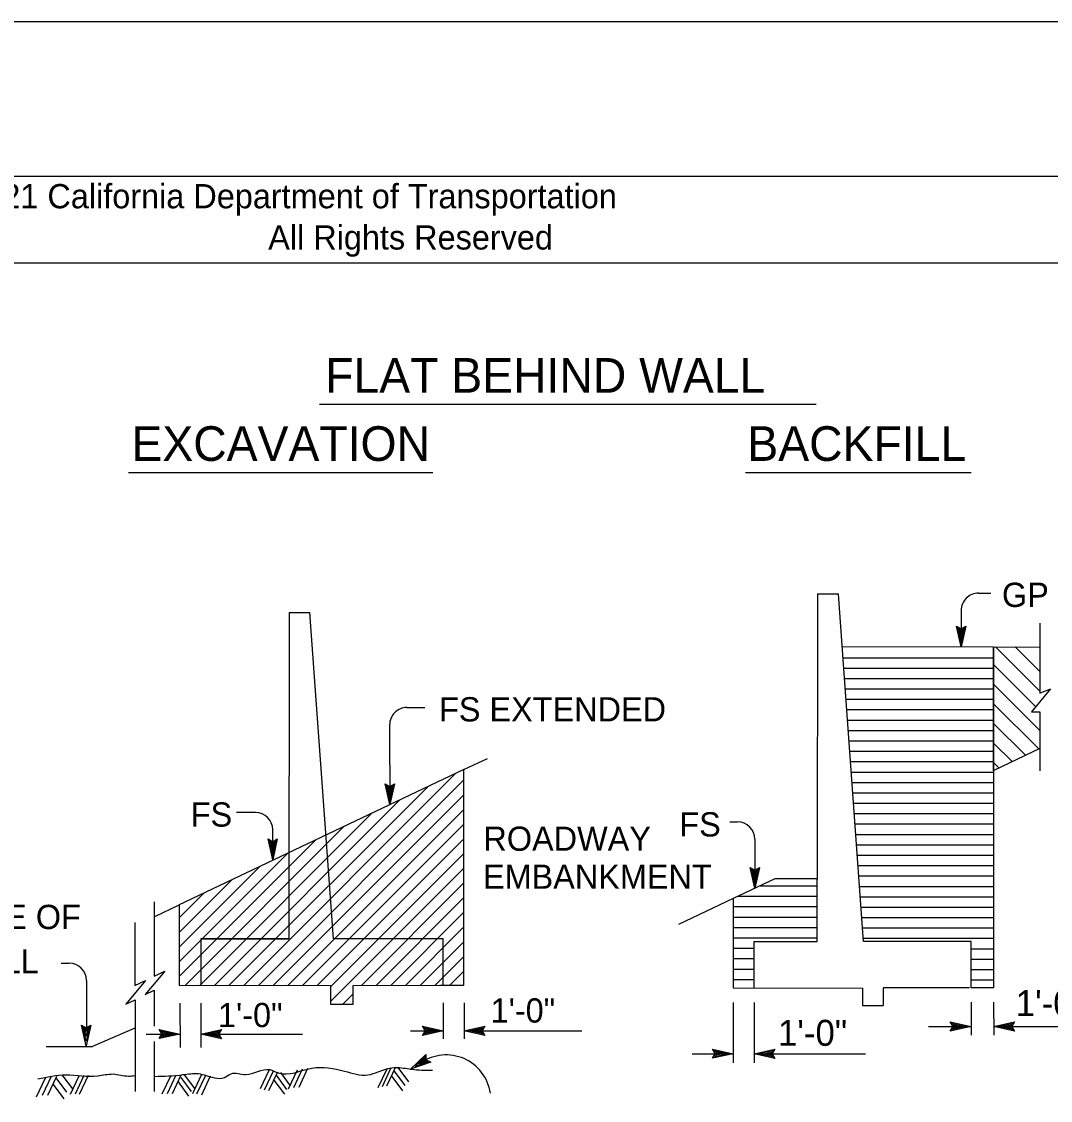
# Model space of a CAD drawing. Extents: x -894 to 866, y -476 to 714.
# Drawn here: x -145.8 to 151.3, y 402.2 to 713.6 of the extents above; entities that cross this region are included whole.
import ezdxf

# ---------------------------------------------------------------- set-up
doc = ezdxf.new("R2010")
doc.units = 0
for name, color, linetype in [('10 Sheet Format', 7, 'Continuous'), ('56 Stage 3 Anno', 7, 'Continuous'), ('57 Undefined', 7, 'Continuous'), ('59 Sndwall Anno', 7, 'Continuous'), ('60 Nongeo Data', 7, 'Continuous')]:
    doc.layers.add(name, color=color, linetype=linetype)

msp = doc.modelspace()

# ---------------------------------------------------------------- linework, layer by layer
at = {"layer": '10 Sheet Format'}
msp.add_line((-813.45, 643.96), (811.55, 643.96), dxfattribs=at)
for points in [[(-894.04, 713.56), (865.96, 713.56), (865.96, -476.44), (-894.04, -476.44)], [(-863.43, 668.96), (836.57, 668.96), (836.57, -431.04), (-863.43, -431.04)], [(-863.43, 668.96), (836.57, 668.96), (836.57, -431.04), (-863.43, -431.04)]]:
    msp.add_lwpolyline(points, close=True, dxfattribs=at)
at = {"layer": '56 Stage 3 Anno'}
for p, q in [((130.5, 548.57), (134.04, 548.57)), ((125.5, 543.57), (125.51, 533.07)), ((125.51, 533.07), (124.18, 539.07)), ((124.18, 539.07), (124.18, 539.07)), ((124.18, 539.07), (125.51, 538.27)), ((125.51, 534.46), (124.54, 538.84)), ((125.51, 538.27), (126.85, 539.07)), ((126.85, 539.07), (125.51, 533.07)), ((126.49, 538.86), (125.51, 534.45)), ((126.85, 539.07), (126.85, 539.07)), ((125.51, 535.83), (124.88, 538.66)), ((125.51, 537.22), (125.24, 538.43)), ((126.13, 538.62), (125.51, 535.83)), ((125.79, 538.45), (125.51, 537.22)), ((125.51, 533.07), (125.51, 533.07)), ((-34.49, 515.57), (-29.37, 515.57)), ((-39.49, 510.56), (-39.47, 487.56)), ((-39.47, 487.56), (-40.81, 493.56)), ((-40.81, 493.56), (-40.81, 493.56)), ((-40.81, 493.56), (-39.48, 492.76)), ((-39.48, 488.95), (-40.45, 493.32)), ((-39.47, 490.32), (-40.1, 493.15)), ((-39.47, 491.7), (-39.74, 492.91)), ((-39.48, 492.76), (-38.14, 493.56)), ((-38.14, 493.56), (-39.47, 487.56)), ((-38.49, 493.34), (-39.47, 488.94)), ((-38.85, 493.11), (-39.47, 490.32)), ((-39.2, 492.93), (-39.47, 491.7)), ((-38.14, 493.56), (-38.14, 493.56)), ((-39.47, 487.56), (-39.47, 487.56)), ((-78.26, 485.31), (-83.68, 485.31)), ((-73.26, 471.66), (-73.26, 480.31)), ((58.71, 482.55), (60.95, 482.55)), ((-73.26, 471.66), (-74.59, 477.66)), ((-74.59, 477.66), (-74.59, 477.66)), ((-74.59, 477.66), (-73.26, 476.86)), ((-73.27, 473.05), (-74.23, 477.42)), ((-73.26, 474.42), (-73.89, 477.25)), ((-73.26, 475.8), (-73.53, 477.01)), ((-73.26, 476.86), (-71.92, 477.66)), ((-71.92, 477.66), (-73.26, 471.66)), ((-72.28, 477.44), (-73.26, 473.04)), ((-72.64, 477.21), (-73.26, 474.42)), ((-72.99, 477.03), (-73.26, 475.8)), ((-71.92, 477.66), (-71.92, 477.66)), ((65.95, 477.55), (65.96, 463.45)), ((-73.26, 471.66), (-73.26, 471.66)), ((65.96, 463.45), (64.62, 469.45)), ((64.62, 469.45), (64.62, 469.45)), ((64.62, 469.45), (65.95, 468.65)), ((65.95, 464.84), (64.98, 469.22)), ((65.96, 466.22), (65.33, 469.04)), ((65.96, 467.6), (65.69, 468.81)), ((65.95, 468.65), (67.29, 469.45)), ((67.29, 469.45), (65.96, 463.45)), ((66.94, 469.24), (65.96, 464.83)), ((66.58, 469), (65.96, 466.22)), ((66.23, 468.83), (65.96, 467.6)), ((67.29, 469.45), (67.29, 469.45)), ((65.96, 463.45), (65.96, 463.45)), ((-134.29, 441.8), (-132.05, 441.8)), ((-127.05, 436.81), (-127.04, 422.71)), ((-100.03, 430.3), (-100.02, 417.49)), ((-94.03, 430.3), (-94.02, 417.5)), ((-24.02, 430.37), (-24.01, 419.99)), ((-18.02, 430.38), (-18.01, 420)), ((59.72, 430.45), (59.73, 415.5)), ((65.72, 430.46), (65.73, 413.01)), ((128.38, 430.52), (128.39, 421.04)), ((134.89, 430.53), (134.9, 421.05)), ((-127.13, 417.94), (-128.47, 423.94)), ((-128.47, 423.94), (-128.47, 423.94)), ((-128.47, 423.94), (-127.14, 423.14)), ((-127.14, 419.33), (-128.11, 423.7)), ((-127.13, 420.7), (-127.76, 423.53)), ((-127.14, 423.14), (-125.8, 423.94)), ((-125.8, 423.94), (-127.13, 417.94)), ((-126.16, 423.72), (-127.13, 419.32)), ((-126.51, 423.49), (-127.13, 420.7)), ((-125.8, 423.94), (-125.8, 423.94)), ((-29.21, 422.29), (-30.01, 423.62)), ((-30.01, 423.62), (-30.01, 423.62)), ((-30.01, 423.62), (-24.01, 422.29)), ((-18.03, 422.29), (-12.03, 423.62)), ((-12.03, 423.62), (-12.83, 422.29)), ((-12.03, 423.62), (-12.03, 423.62)), ((116.12, 423.5), (128.37, 423.5)), ((123.17, 423.5), (122.37, 424.84)), ((122.37, 424.84), (122.37, 424.84)), ((122.37, 424.84), (128.37, 423.5)), ((128.37, 423.5), (122.37, 422.17)), ((122.37, 422.17), (123.17, 423.5)), ((122.59, 424.48), (126.99, 423.5)), ((126.98, 423.5), (122.61, 422.53)), ((125.61, 423.5), (122.79, 422.88)), ((122.82, 424.12), (125.61, 423.5)), ((123, 423.78), (124.23, 423.5)), ((124.23, 423.5), (123.02, 423.24)), ((128.37, 423.5), (128.37, 423.5)), ((134.9, 423.5), (140.9, 424.83)), ((134.9, 423.5), (170.2, 423.5)), ((140.9, 422.16), (134.9, 423.5)), ((134.9, 423.5), (134.9, 423.5)), ((140.68, 422.52), (136.28, 423.5)), ((136.29, 423.5), (140.66, 424.47)), ((137.66, 423.5), (140.48, 424.12)), ((140.45, 422.88), (137.66, 423.5)), ((139.04, 423.5), (140.25, 423.76)), ((140.27, 423.22), (139.04, 423.5)), ((140.9, 424.83), (140.1, 423.5)), ((140.1, 423.5), (140.9, 422.16)), ((140.9, 424.83), (140.9, 424.83)), ((-127.13, 422.08), (-127.4, 423.29)), ((-126.86, 423.31), (-127.13, 422.08)), ((-109.76, 421.35), (-100.03, 421.35)), ((-105.23, 421.35), (-106.03, 422.68)), ((-106.03, 422.68), (-106.03, 422.68)), ((-106.03, 422.68), (-100.03, 421.35)), ((-100.03, 421.35), (-106.03, 420.01)), ((-106.03, 420.01), (-105.23, 421.35)), ((-105.82, 422.33), (-101.41, 421.35)), ((-101.42, 421.34), (-105.8, 420.37)), ((-102.79, 421.35), (-105.62, 420.72)), ((-105.58, 421.97), (-102.79, 421.35)), ((-105.41, 421.62), (-104.18, 421.35)), ((-104.18, 421.35), (-105.38, 421.08)), ((-100.03, 421.35), (-100.03, 421.35)), ((-94.03, 421.35), (-88.03, 422.67)), ((-94.03, 421.35), (-64.61, 421.35)), ((-88.03, 420), (-94.03, 421.35)), ((-94.03, 421.35), (-94.03, 421.35)), ((-88.25, 420.36), (-92.65, 421.34)), ((-92.64, 421.35), (-88.27, 422.32)), ((-91.27, 421.34), (-88.44, 421.97)), ((-88.48, 420.72), (-91.27, 421.34)), ((-89.89, 421.34), (-88.68, 421.61)), ((-88.66, 421.07), (-89.89, 421.34)), ((-88.03, 422.67), (-88.83, 421.35)), ((-88.83, 421.35), (-88.03, 420)), ((-88.03, 422.67), (-88.03, 422.67)), ((-33.49, 422.29), (-24.01, 422.29)), ((-24.01, 422.29), (-30.01, 420.95)), ((-30.01, 420.95), (-29.21, 422.29)), ((-30.01, 420.96), (-30.01, 420.96)), ((-29.8, 423.27), (-25.39, 422.29)), ((-25.4, 422.28), (-29.78, 421.31)), ((-26.78, 422.29), (-29.6, 421.66)), ((-29.56, 422.91), (-26.78, 422.29)), ((-29.39, 422.56), (-28.16, 422.29)), ((-28.16, 422.29), (-29.37, 422.02)), ((-24.01, 422.29), (-24.01, 422.29)), ((-18.03, 422.29), (15.96, 422.29)), ((-12.03, 420.94), (-18.03, 422.29)), ((-18.03, 422.29), (-18.03, 422.29)), ((-12.24, 421.3), (-16.65, 422.28)), ((-16.64, 422.29), (-12.26, 423.26)), ((-15.26, 422.28), (-12.44, 422.91)), ((-12.48, 421.66), (-15.26, 422.28)), ((-13.88, 422.28), (-12.67, 422.55)), ((-12.65, 422.01), (-13.88, 422.28)), ((-12.83, 422.29), (-12.03, 420.94)), ((-12.03, 420.94), (-12.03, 420.94)), ((122.37, 422.17), (122.37, 422.17)), ((140.9, 422.16), (140.9, 422.16)), ((-127.13, 417.94), (-127.13, 417.94)), ((-106.03, 420.02), (-106.03, 420.02)), ((-88.03, 420), (-88.03, 420)), ((-33.43, 411.21), (-29.01, 415.48)), ((-32.25, 411.94), (-29.03, 415.05)), ((-31.08, 412.65), (-29, 414.66)), ((-29.9, 413.37), (-29.01, 414.23)), ((-29.01, 415.48), (-29, 413.92)), ((-29.01, 415.47), (-29.01, 415.47)), ((47.81, 415.67), (59.73, 415.67)), ((54.53, 415.67), (53.73, 417.01)), ((53.73, 417.01), (53.73, 417.01)), ((53.73, 417.01), (59.73, 415.67)), ((59.73, 415.67), (53.73, 414.34)), ((53.73, 414.34), (54.53, 415.67)), ((53.73, 414.34), (53.73, 414.34)), ((53.94, 416.66), (58.35, 415.67)), ((58.34, 415.67), (53.96, 414.7)), ((56.96, 415.68), (54.14, 415.05)), ((54.18, 416.3), (56.96, 415.68)), ((54.35, 415.95), (55.58, 415.68)), ((55.58, 415.68), (54.37, 415.41)), ((59.73, 415.67), (59.73, 415.67)), ((59.73, 415.5), (59.73, 413)), ((65.73, 415.67), (71.73, 417)), ((65.73, 415.67), (97.88, 415.67)), ((71.73, 414.33), (65.73, 415.67)), ((65.73, 415.67), (65.73, 415.67)), ((71.51, 414.69), (67.11, 415.67)), ((67.12, 415.68), (71.49, 416.64)), ((68.49, 415.67), (71.31, 416.3)), ((71.28, 415.05), (68.49, 415.67)), ((69.87, 415.67), (71.08, 415.94)), ((71.1, 415.4), (69.87, 415.67)), ((71.73, 417), (70.93, 415.67)), ((70.93, 415.67), (71.73, 414.33)), ((71.73, 417), (71.73, 417)), ((71.73, 414.33), (71.73, 414.33)), ((-27.62, 413.2), (-33.43, 411.21)), ((-33.43, 411.21), (-33.43, 411.21)), ((-27.99, 413.39), (-32.26, 411.93)), ((-28.38, 413.57), (-31.08, 412.65)), ((-28.71, 413.78), (-29.9, 413.37)), ((-29, 413.92), (-27.62, 413.2)), ((-27.62, 413.2), (-27.62, 413.2))]:
    msp.add_line(p, q, dxfattribs=at)
for centre, radius, start, end in [((130.5, 543.57), 5, 90, 180.0573), ((-34.49, 510.57), 5, 90, 180.0574), ((-78.26, 480.31), 5, 0, 90), ((60.95, 477.55), 5, 0.0569, 90), ((-132.05, 436.8), 5, 0.0569, 90), ((-23.17, 402.41), 12.9, 8.4194, 124.4926)]:
    msp.add_arc(centre, radius, start, end, dxfattribs=at)
at = {"layer": '57 Undefined'}
for p, q in [((-59.79, 603.1), (83.68, 603.1)), ((-114.86, 583.42), (-27.07, 583.42)), ((63.24, 583.42), (128.38, 583.42))]:
    msp.add_line(p, q, dxfattribs=at)
at = {"layer": '59 Sndwall Anno'}
for p, q in [((-64.74, 411.23), (-67.29, 405.79)), ((-63.19, 411.4), (-65.75, 405.96)), ((-40.32, 411.23), (-42.87, 405.79)), ((-39.12, 411.57), (-41.67, 406.13)), ((-37.83, 411.74), (-40.38, 406.3)), ((-37.12, 411.67), (-34.08, 407.56)), ((-138.95, 408.56), (-141.5, 403.12)), ((-137.23, 409.08), (-139.78, 403.64)), ((-135.69, 409.08), (-138.24, 403.64)), ((-135.84, 408.66), (-132.8, 404.55)), ((-134.12, 409.61), (-131.08, 405.5)), ((-129.15, 409.34), (-131.7, 403.9)), ((-127.77, 409.42), (-130.33, 403.98)), ((-126.57, 409.34), (-129.12, 403.9)), ((-102.66, 409.42), (-105.22, 403.98)), ((-101.2, 409.51), (-103.75, 404.07)), ((-99.74, 409.51), (-102.29, 404.07)), ((-99.81, 408.83), (-96.77, 404.72)), ((-98.78, 409.61), (-95.74, 405.5)), ((-93.89, 409.51), (-96.44, 404.07)), ((-92.69, 409.42), (-95.24, 403.98)), ((-91.31, 409.16), (-93.86, 403.72)), ((-74.29, 410.97), (-76.84, 405.53)), ((-73.17, 410.63), (-75.72, 405.19)), ((-71.88, 410.37), (-74.43, 404.93)), ((-72.89, 408.06), (-69.85, 403.95)), ((-72.29, 409.43), (-69.25, 405.32)), ((-71, 410.21), (-68.21, 406.44)), ((-66.2, 410.88), (-68.76, 405.44)), ((-38.84, 409.09), (-35.8, 404.98)), ((-38.15, 410.64), (-35.11, 406.53)), ((-136.61, 406.77), (-133.57, 402.66)), ((-100.58, 407.54), (-97.54, 403.43))]:
    msp.add_line(p, q, dxfattribs=at)
for points in [[(148.22, 520.3), (135.43, 533.08)], [(148.22, 525.95), (141.11, 533.06)], [(91.4, 529.97), (134.88, 529.97)], [(91.61, 526.97), (134.88, 526.97)], [(147.1, 515.76), (134.88, 527.97)], [(91.83, 523.97), (134.88, 523.97)], [(92.04, 520.97), (134.88, 520.97)], [(148.22, 508.98), (134.88, 522.31)], [(92.26, 517.97), (134.88, 517.97)], [(92.48, 514.97), (134.88, 514.97)], [(147.92, 503.62), (134.88, 516.66)], [(92.69, 511.97), (134.88, 511.97)], [(144.09, 501.8), (134.88, 511)], [(92.91, 508.97), (134.88, 508.97)], [(93.12, 505.97), (134.88, 505.97)], [(140.25, 499.98), (134.88, 505.34)], [(93.34, 502.97), (134.88, 502.97)], [(93.55, 499.97), (134.88, 499.97)], [(136.41, 498.16), (134.88, 499.69)], [(-81.55, 435.39), (-20.34, 496.6)], [(93.77, 496.97), (134.88, 496.97)], [(-85.78, 435.41), (-28.42, 492.76)], [(-77.32, 435.38), (-18.03, 494.67)], [(93.99, 493.97), (134.88, 493.97)], [(-90, 435.42), (-36.51, 488.92)], [(-73.09, 435.37), (-18.03, 490.43)], [(94.2, 490.97), (134.88, 490.97)], [(-68.86, 435.35), (-18.03, 486.18)], [(94.42, 487.97), (134.88, 487.97)], [(-94.23, 435.43), (-44.59, 485.07)], [(94.63, 484.97), (134.88, 484.97)], [(-98.46, 435.45), (-52.68, 481.23)], [(-64.63, 435.34), (-18.03, 481.94)], [(94.85, 481.97), (134.88, 481.97)], [(-100.24, 437.91), (-60.77, 477.39)], [(-60.4, 435.32), (-18.03, 477.7)], [(95.07, 478.97), (134.88, 478.97)], [(-100.24, 442.15), (-68.85, 473.54)], [(-56.53, 434.95), (-18.03, 473.46)], [(95.28, 475.97), (134.88, 475.97)], [(95.5, 472.97), (134.88, 472.97)], [(-100.25, 446.39), (-76.94, 469.7)], [(-56.53, 430.71), (-18.03, 469.21)], [(95.71, 469.97), (134.88, 469.97)], [(-100.25, 450.63), (-85.02, 465.86)], [(-47.61, 435.39), (-18.03, 464.97)], [(67.52, 464.11), (83.95, 464.11)], [(95.93, 466.97), (134.88, 466.97)], [(96.15, 463.97), (134.88, 463.97)], [(-100.25, 454.87), (-93.11, 462.01)], [(61.15, 461.11), (83.94, 461.11)], [(96.36, 460.97), (134.88, 460.97)], [(-43.36, 435.39), (-18.03, 460.73)], [(59.7, 458.11), (83.94, 458.11)], [(96.58, 457.97), (134.88, 457.97)], [(-39.11, 435.4), (-18.03, 456.48)], [(59.71, 455.11), (83.94, 455.11)], [(96.79, 454.97), (134.88, 454.97)], [(-34.87, 435.4), (-18.03, 452.24)], [(59.71, 452.11), (83.93, 452.11)], [(97.01, 451.97), (134.88, 451.97)], [(59.71, 449.11), (83.93, 449.11)], [(97.23, 448.97), (134.88, 448.97)], [(-30.62, 435.41), (-18.03, 448)], [(59.71, 446.11), (65.72, 446.11)], [(128.37, 445.97), (134.88, 445.97)], [(-26.38, 435.41), (-18.03, 443.76)], [(59.71, 443.11), (65.72, 443.11)], [(128.37, 442.97), (134.88, 442.97)], [(-22.11, 435.43), (-18.03, 439.51)], [(59.72, 440.11), (65.72, 440.11)], [(128.37, 439.97), (134.88, 439.97)], [(59.72, 437.11), (65.72, 437.11)], [(128.37, 436.97), (134.88, 436.97)], [(-53, 430), (-50.02, 432.98)]]:
    msp.add_lwpolyline(points, dxfattribs=at)
at = {"layer": '60 Nongeo Data'}
for p, q in [((84.04, 548.4), (83.95, 466.07)), ((84.04, 548.4), (90.05, 548.39)), ((91.14, 533.47), (90.07, 548.39)), ((-68.53, 542.99), (-68.64, 448.81)), ((-68.53, 542.99), (-62.53, 542.99)), ((-55.75, 448.79), (-62.53, 542.99)), ((148.22, 539.96), (148.22, 519.75)), ((97.29, 448.03), (91.14, 533.47)), ((91.16, 533.22), (134.76, 533.08)), ((134.76, 533.08), (148.22, 533.04)), ((134.88, 497.33), (134.88, 533.12)), ((134.88, 533.12), (134.88, 497.33)), ((151.28, 520.99), (145.82, 514.33)), ((148.22, 519.75), (151.28, 520.99)), ((145.82, 514.33), (148.22, 514.36)), ((148.22, 514.36), (148.22, 497.35)), ((148.22, 503.76), (134.9, 497.44)), ((-17.9, 497.76), (-11.29, 500.9)), ((-18.03, 497.7), (-100.45, 458.52)), ((-18.03, 435.45), (-18.03, 497.7)), ((134.88, 497.44), (134.88, 434.67)), ((71.76, 466.11), (59.7, 460.43)), ((83.95, 466.12), (71.76, 466.11)), ((83.93, 448.06), (83.95, 466.12)), ((-107.47, 459.51), (-107.47, 438.05)), ((-107.31, 455.26), (-100.45, 458.52)), ((-100.25, 458.65), (-100.24, 435.45)), ((59.7, 460.43), (43.9, 452.99)), ((59.7, 460.43), (59.72, 434.72)), ((-113.04, 453.54), (-113.04, 435.34)), ((-94.04, 448.8), (-68.64, 448.81)), ((-68.64, 448.81), (-94.04, 448.8)), ((-94.04, 448.8), (-94.03, 435.44)), ((-24.03, 448.81), (-55.75, 448.79)), ((-24.03, 435.45), (-24.03, 448.81)), ((65.71, 448.06), (83.58, 448.06)), ((65.73, 434.7), (65.71, 448.06)), ((65.71, 448.06), (83.93, 448.06)), ((128.37, 448.07), (97.38, 448.04)), ((128.37, 434.67), (128.37, 448.07)), ((-104.42, 439.47), (-110.08, 432.73)), ((-107.47, 438.05), (-104.42, 439.47)), ((-109.99, 436.76), (-115.65, 430.01)), ((-113.04, 435.34), (-109.99, 436.76)), ((-110.08, 432.73), (-107.44, 433.96)), ((-107.44, 433.96), (-107.44, 423.58)), ((-100.24, 435.45), (-56.53, 435.31)), ((-56.53, 435.31), (-56.53, 430)), ((-50.03, 430), (-50.01, 435.39)), ((-50.01, 435.39), (-25.04, 435.41)), ((-25.04, 435.41), (-18.03, 435.45)), ((59.72, 434.72), (97.02, 434.59)), ((97.02, 434.59), (97.02, 429.58)), ((127.89, 434.67), (103.02, 434.64)), ((103.02, 434.6), (103.02, 429.58)), ((134.88, 434.67), (128.43, 434.67)), ((-115.65, 430.01), (-113.01, 431.25)), ((-113.01, 431.25), (-113.01, 404.75)), ((-56.53, 430), (-50.03, 430)), ((97.02, 429.58), (103.02, 429.58)), ((-113.03, 423.04), (-125.27, 417.76)), ((-138.62, 417.76), (-125.27, 417.76)), ((-107.44, 419.21), (-107.44, 404.75))]:
    msp.add_line(p, q, dxfattribs=at)
for points in [[(-107.37, 409.11), (-99.16, 409.62), (-94.76, 409.91), (-90.1, 408.71), (-87.15, 408.79), (-85.25, 409.9), (-81.1, 409.65), (-74.1, 411.07), (-71.69, 410.14), (-61.95, 411.49), (-52.48, 410.63), (-45.76, 409.55), (-42.82, 410.43), (-38.32, 411.67), (-33.82, 411.27), (-33.21, 411.18), (-27.11, 410.94)], [(-141.09, 408.4), (-132.95, 409.58), (-123.78, 409.27), (-119.34, 409.81), (-114.93, 409.21), (-113.03, 409.34)]]:
    msp.add_spline(points, degree=3, dxfattribs=at)

# ---------------------------------------------------------------- texts
at = {"layer": '10 Sheet Format'}
for s, p in [('c 2021 California Department of Transportation', (-169.01, 659.67)), ('All Rights Reserved', (-74.55, 647.77))]:
    msp.add_text(s, height=7, dxfattribs=at).set_placement(p)
at = {"layer": '57 Undefined'}
for s, height, p in [('FLAT BEHIND WALL', 10, (-58.1, 606.45)), ('EXCAVATION', 10, (-114.04, 586.76)), ('BACKFILL', 10, (63.78, 586.76)), ('GP ', 7, (137.29, 544.61)), ('FS EXTENDED ', 7, (-25.23, 511.57)), ('FS ', 7, (-96.92, 481.21)), ('FS ', 7, (44.14, 478.36)), ('ROADWAY', 7, (-12.42, 474.23)), ('EMBANKMENT', 7, (-12.56, 463.26)), ('TOE OF ', 7, (-163.49, 451.64)), ('FILL ', 7, (-159.56, 438.82)), ('1\'-0"', 7.5, (141.27, 426.52)), ('1\'-0"', 7, (-89.05, 423.33)), ('1\'-0"', 7, (-10.34, 424.65)), ('1\'-0"', 7.5, (72.62, 417.94))]:
    msp.add_text(s, height=height, dxfattribs=at).set_placement(p)

doc.saveas('drawing.dxf')
